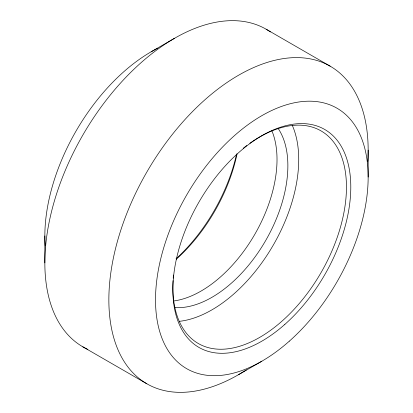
<?xml version="1.0" encoding="UTF-8"?>
<svg xmlns="http://www.w3.org/2000/svg" width="413" height="413" viewBox="0 0 413 413"><rect width="100%" height="100%" fill="white"/><g stroke="black" fill="none" stroke-linecap="round" stroke-linejoin="round"><path stroke-width="0.62" d="M151.168 51.785L174.493 38.316M238.507 374.684L261.832 361.215M266.168 29.235L330.178 66.194M82.822 346.806L146.832 383.765M368.153 150.125L368.153 177.058M44.847 235.942L44.847 262.875M45.203 245.766A150.363 86.813 -60 0 1 157.59 48.3M87.861 349.413A183.351 105.857 -60 0 1 82.548 135.567A183.351 105.857 -60 0 1 270.427 31.935M249.87 143.265A122.744 70.866 -60 0 1 346.331 181.792A122.744 70.866 -60 0 1 259.147 337.71A122.744 70.866 -60 0 1 173.052 280.639M173.212 278.171A122.744 70.866 -60 0 1 173.481 275.048M243.236 148.267A122.744 70.866 -60 0 1 246.798 145.505M246.458 369.811A183.351 105.857 -60 0 1 108.877 302.27A183.351 105.857 -60 0 1 242.214 73.194A183.351 105.857 -60 0 1 367.802 161.344M292.352 125.521A122.744 70.866 -60 0 1 273.298 245.064A122.744 70.866 -60 0 1 179.294 321.34M271.93 130.9A107.401 62.007 -60 0 1 254.775 234.372A107.401 62.007 -60 0 1 173.744 300.963M278.047 128.324A107.401 62.007 -60 0 1 265.626 240.634A107.401 62.007 -60 0 1 174.57 307.551M236.577 153.992A125.815 72.636 -60 0 1 176.062 258.806M237.052 153.946A122.744 70.866 -60 0 1 176.258 259.24M284.856 324.375A125.815 72.636 -60 0 0 324.737 129.486A125.815 72.636 -60 0 0 175.897 261.47A125.815 72.636 -60 0 0 284.856 324.375M289.348 341.143A150.363 86.813 -60 0 0 337.013 108.227A150.363 86.813 -60 0 0 159.134 265.962A150.363 86.813 -60 0 0 289.348 341.143"/></g></svg>
